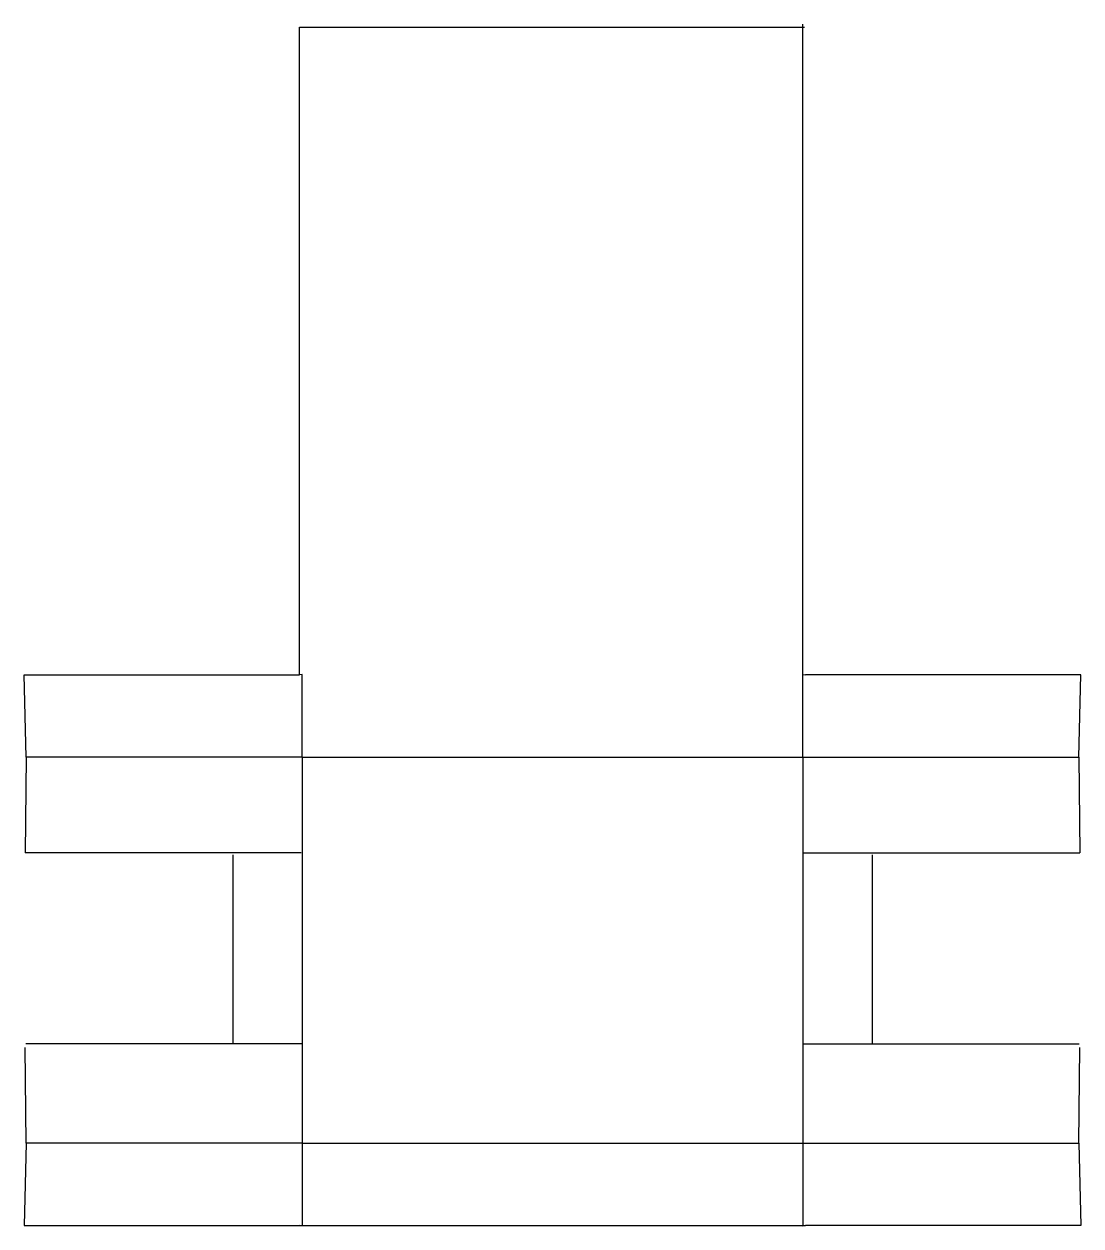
# Model space of a CAD drawing. Extents: x 141.2 to 192.5, y 146.1 to 204.4.
import ezdxf

# ---------------------------------------------------------------- set-up
doc = ezdxf.new("R2010")
doc.units = 0
doc.layers.add('paper', color=7, linetype='CONTINUOUS')

msp = doc.modelspace()

# ---------------------------------------------------------------- linework, layer by layer
at = {"layer": 'paper', "color": 7}
for points in [[(154.55505, 172.81603), (154.55505, 204.239934), (170.06012, 204.239934)], [(170.06012, 204.239934), (179.0639, 204.239934)], [(178.98872, 172.83161), (178.98872, 204.397143)], [(141.29018, 168.81691), (141.19178, 172.81603), (154.55505, 172.81603)], [(154.6887, 168.81691), (154.6887, 172.83161), (154.55505, 172.81601)], [(178.98872, 168.81691), (178.98872, 172.83161), (179.12237, 172.81601)], [(192.38724, 168.81691), (192.48564, 172.81603), (179.12237, 172.81603)], [(141.29018, 168.81691), (141.24168, 164.17714)], [(192.38724, 168.81691), (192.43574, 164.17714)], [(151.290018, 164.177142), (141.241638, 164.177142)], [(151.32815, 164.07663), (151.32815, 154.91514), (141.27977, 154.91514)], [(182.34927, 164.07663), (182.34927, 154.91514), (192.39765, 154.91514)], [(182.3874, 164.17714), (192.43578, 164.17714)], [(141.29019, 150.08861), (141.24169, 154.72838)], [(192.38723, 150.08861), (192.43573, 154.72838)], [(141.29019, 150.08861), (141.19179, 146.08949), (154.55506, 146.08949)], [(154.68871, 150.08861), (154.68871, 146.07391), (154.55506, 146.08951)], [(178.98871, 150.08861), (178.98871, 146.07391), (179.12236, 146.08951)], [(192.38723, 150.08861), (192.48563, 146.08949), (179.12236, 146.08949)], [(154.55506, 146.08949), (179.12237, 146.08949)]]:
    msp.add_lwpolyline(points, dxfattribs=at)
at = {"layer": 'paper', "color": 1}
for points in [[(154.68871, 168.81691), (141.29018, 168.81691)], [(154.6887, 168.81691), (178.98872, 168.81691)], [(154.68871, 168.81691), (154.68871, 150.08861), (178.98871, 150.08861)], [(178.98871, 168.81691), (192.38724, 168.81691)], [(178.98871, 168.81691), (178.98871, 150.08861)], [(154.640167, 164.177142), (151.290018, 164.177142)], [(179.03725, 164.17714), (182.3874, 164.17714)], [(154.6783, 154.91514), (151.32815, 154.91514)], [(178.99912, 154.91514), (182.34927, 154.91514)], [(154.68872, 150.08861), (141.29019, 150.08861)], [(178.9887, 150.08861), (192.38723, 150.08861)]]:
    msp.add_lwpolyline(points, dxfattribs=at)

doc.saveas('drawing.dxf')
